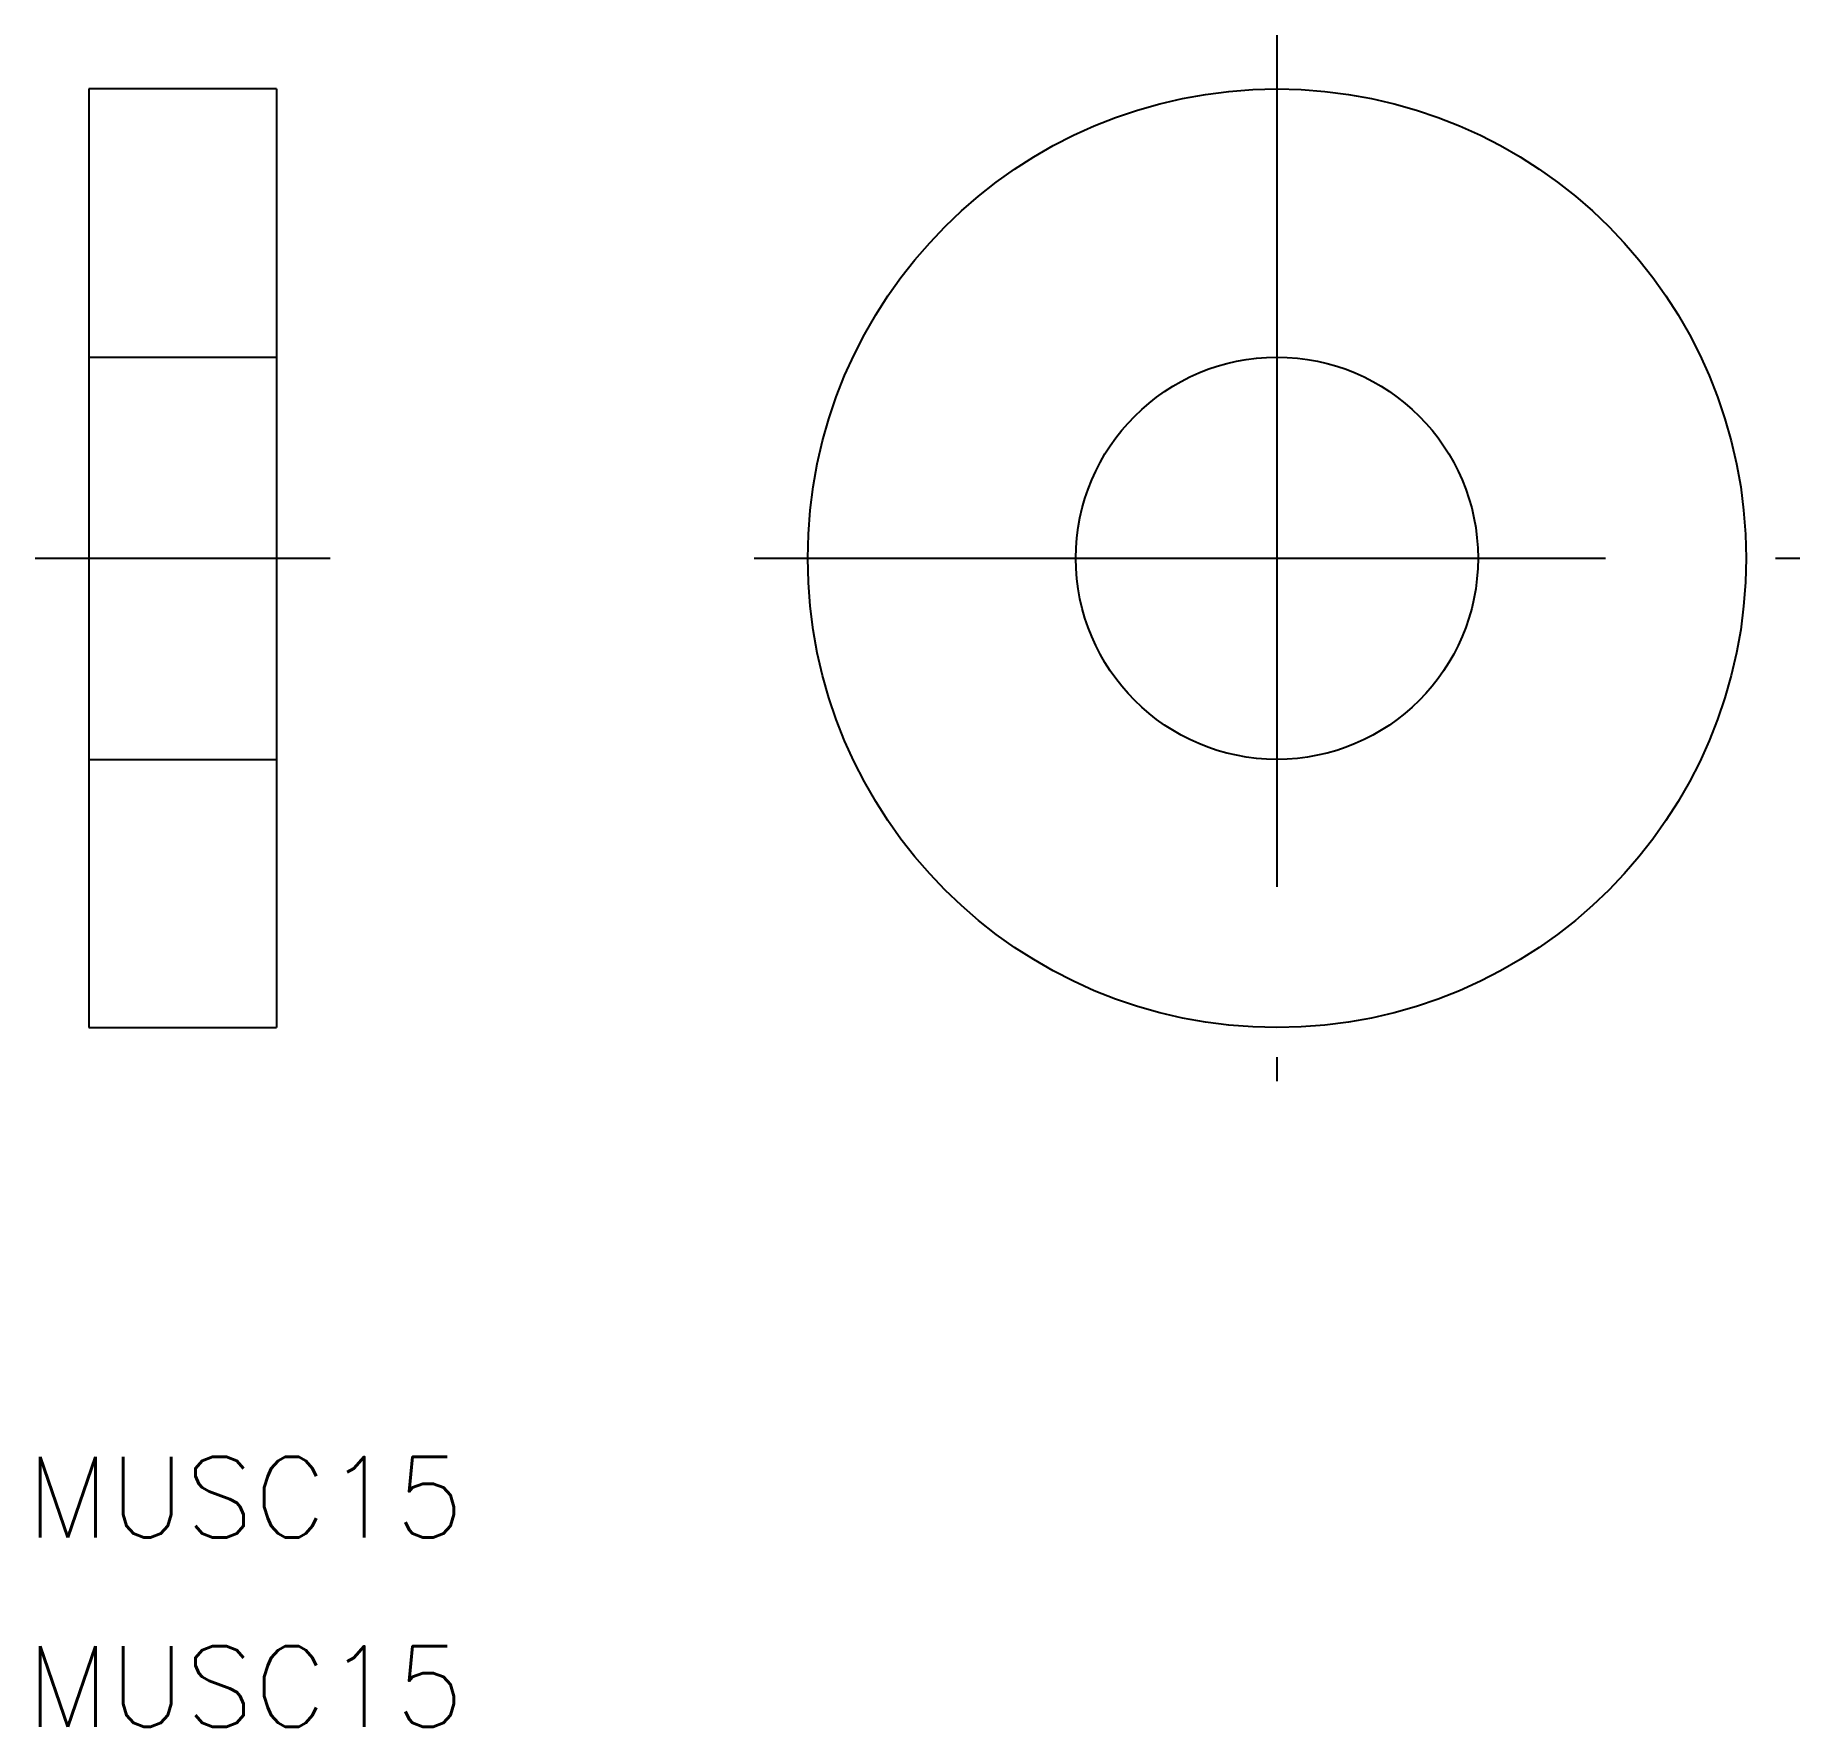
# Model space of a CAD drawing. Extents: x -2 to 63.8, y -43.6 to 19.5.
import ezdxf

# ---------------------------------------------------------------- set-up
doc = ezdxf.new("R2010")
doc.units = 0
doc.linetypes.add('CENTER', pattern=[50.8, 31.75, -6.35, 6.35, -6.35])
doc.linetypes.add('DASHED', pattern=[19.05, 12.7, -6.35])
doc.layers.get('0').update_dxf_attribs({"linetype": 'CONTINUOUS'})
doc.layers.add('CENTER', color=1, linetype='CENTER')
doc.styles.get("Standard").update_dxf_attribs({"font": 'txt.shx', "height": 3, "bigfont": 'bigfont.shx'})

msp = doc.modelspace()

# ---------------------------------------------------------------- linework, layer by layer
at = {"color": 7, "linetype": 'CONTINUOUS'}
for p, q in [((0, 17.5), (0, -17.5)), ((7, 17.5), (0, 17.5)), ((7, 17.5), (7, -17.5)), ((0, -17.5), (7, -17.5))]:
    msp.add_line(p, q, dxfattribs=at)
at = {"color": 3, "linetype": 'DASHED'}
for p, q in [((0, 7.5), (7, 7.5)), ((0, -7.5), (7, -7.5))]:
    msp.add_line(p, q, dxfattribs=at)
at = {"color": 7, "linetype": 'CONTINUOUS'}
for radius in [17.5, 7.5]:
    msp.add_circle((44.316, 0), radius, dxfattribs=at)
at = {"layer": 'CENTER', "color": 1, "linetype": 'CENTER'}
for p, q in [((44.316, 19.5), (44.316, -19.5)), ((-2, 0), (9, 0)), ((24.816, 0), (63.816, 0))]:
    msp.add_line(p, q, dxfattribs=at)

# ---------------------------------------------------------------- texts
at = {"color": 7, "linetype": 'CONTINUOUS'}
for p in [(-2.328, -36.51), (-2.328, -43.569)]:
    msp.add_text('MUSC15', height=3, dxfattribs=at).set_placement(p)

doc.saveas('drawing.dxf')
